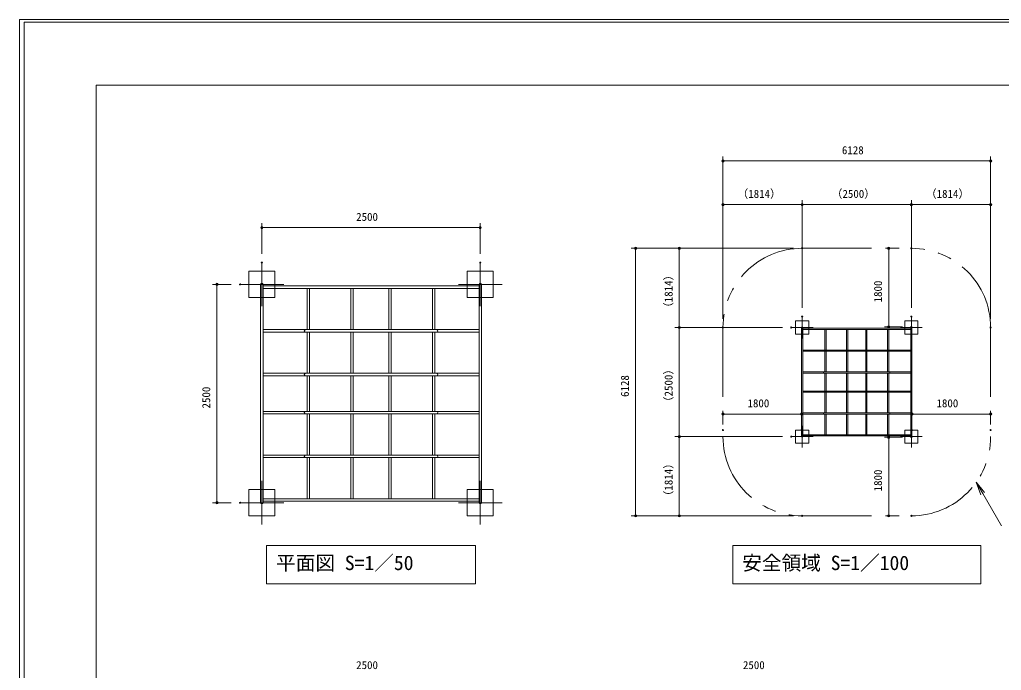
# Model space of a CAD drawing. Units: millimetres, scale not verified, with parts at other scales. Extents: x 0 to 420, y 0 to 297.
# Drawn here: x 0.2 to 225, y 148.2 to 297.2 of the extents above; entities that cross this region are included whole.
import ezdxf
from ezdxf.enums import TextEntityAlignment as Align

# ---------------------------------------------------------------- set-up
doc = ezdxf.new("R2010")
doc.units = ezdxf.units.MM
doc.header["$LTSCALE"] = 0.5
doc.header["$PDMODE"] = 32
doc.header["$PDSIZE"] = 0.25
for name, pattern in [('USER1', [50.8, 31.75, -6.35, 6.35, -6.35]), ('USER2', [19.05, 12.7, -6.35]), ('USER3', [63.5, 31.75, -6.35, 6.35, -6.35, 6.35, -6.35])]:
    doc.linetypes.add(name, pattern=pattern)
for name, color, linetype, lineweight in [('DEFPOINTS_3', 7, 'Continuous', 0), ('LY_2', 7, 'Continuous', 0), ('LY_5', 7, 'Continuous', 0), ('LY_6', 7, 'Continuous', 0)]:
    doc.layers.add(name, color=color, linetype=linetype, lineweight=lineweight)
doc.styles.add('ＭＳ ゴシック', font='')
doc.styles.get('ＭＳ ゴシック').set_extended_font_data('MS Gothic')

# ---------------------------------------------------------------- blocks, each defined once
blk = doc.blocks.new('-012-_DOTBLANK')
at = {"color": 7, "linetype": 'Continuous', "lineweight": 0}
blk.add_line((-0.5, 0), (-1, 0), dxfattribs=at)
blk.add_circle((0, 0), 0.5, dxfattribs=at)
blk = doc.blocks.new('-002-_U2')
at = {"color": 7, "linetype": 'Continuous', "lineweight": 0}
for p, q in [((-1, 0.1667), (0, 0)), ((0, 0), (-1, 0)), ((-1, -0.1667), (0, 0))]:
    blk.add_line(p, q, dxfattribs=at)

msp = doc.modelspace()

# ---------------------------------------------------------------- linework, layer by layer
at = {"layer": 'DEFPOINTS_3'}
for p, q in [((420.25, 297.2414), (0.25, 297.2414)), ((0.25, 297.2414), (0.25, 0.2414))]:
    msp.add_line(p, q, dxfattribs=at)
at = {"layer": 'LY_2'}
for p, q in [((17.75, 282.2414), (17.75, 15.2414)), ((402.75, 282.2414), (17.75, 282.2414))]:
    msp.add_line(p, q, dxfattribs=at)
at = {"layer": 'LY_5'}
for p, q in [((419.248, 296.6789), (1.252, 296.6789)), ((1.252, 296.6789), (1.252, -0.2414)), ((55.4331, 236.6079), (55.4331, 186.6079)), ((55.9771, 236.6079), (55.9771, 186.6079)), ((55.9771, 236.2479), (105.4331, 236.2479)), ((105.4331, 236.6079), (105.4331, 186.6079)), ((105.9771, 236.6079), (105.9771, 186.6079)), ((55.9771, 235.7039), (105.4331, 235.7039)), ((55.9771, 226.2479), (105.4331, 226.2479)), ((55.9771, 225.7039), (105.4331, 225.7039)), ((179.2898, 226.7439), (179.2898, 201.7439)), ((179.5618, 226.7439), (179.5618, 201.7439)), ((179.5618, 226.5639), (204.2898, 226.5639)), ((179.5618, 226.2919), (204.2898, 226.2919)), ((204.2898, 226.7439), (204.2898, 201.7439)), ((204.5618, 226.7439), (204.5618, 201.7439)), ((179.5618, 221.5639), (204.2898, 221.5639)), ((179.5618, 221.2919), (204.2898, 221.2919)), ((55.9771, 216.2479), (105.4331, 216.2479)), ((179.5618, 216.5639), (204.2898, 216.5639)), ((179.5618, 216.2919), (204.2898, 216.2919)), ((55.9771, 215.7039), (105.4331, 215.7039)), ((179.5618, 212.1959), (204.2898, 212.1959)), ((179.5618, 211.9239), (204.2898, 211.9239)), ((55.9771, 207.5119), (105.4331, 207.5119)), ((55.9771, 206.9679), (105.4331, 206.9679)), ((179.5618, 207.1959), (204.2898, 207.1959)), ((179.5618, 206.9239), (204.2898, 206.9239)), ((179.5618, 202.1959), (204.2898, 202.1959)), ((179.5618, 201.9239), (204.2898, 201.9239)), ((55.9771, 197.5119), (105.4331, 197.5119)), ((55.9771, 196.9679), (105.4331, 196.9679)), ((55.9771, 187.5119), (105.4331, 187.5119)), ((55.9771, 186.9679), (105.4331, 186.9679))]:
    msp.add_line(p, q, dxfattribs=at)
at = {"layer": 'LY_5', "linetype": 'USER3'}
for p, q in [((179.4258, 244.8799), (204.4258, 244.8799)), ((161.2898, 226.7439), (161.2898, 201.7439)), ((222.5618, 226.7439), (222.5618, 201.7439)), ((179.4258, 183.6079), (204.4258, 183.6079))]:
    msp.add_line(p, q, dxfattribs=at)
at = {"layer": 'LY_5', "linetype": 'USER1'}
for p, q in [((55.7051, 241.6079), (55.7051, 231.6079)), ((105.7051, 241.6079), (105.7051, 231.6079)), ((50.7051, 236.6079), (60.7051, 236.6079)), ((100.7051, 236.6079), (110.7051, 236.6079)), ((179.4258, 229.2439), (179.4258, 224.2439)), ((204.4258, 229.2439), (204.4258, 224.2439)), ((176.9258, 226.7439), (181.9258, 226.7439)), ((201.9258, 226.7439), (206.9258, 226.7439)), ((179.4258, 204.2439), (179.4258, 199.2439)), ((204.4258, 204.2439), (204.4258, 199.2439)), ((176.9258, 201.7439), (181.9258, 201.7439)), ((201.9258, 201.7439), (206.9258, 201.7439)), ((55.7051, 191.6079), (55.7051, 181.6079)), ((105.7051, 191.6079), (105.7051, 181.6079)), ((50.7051, 186.6079), (60.7051, 186.6079)), ((100.7051, 186.6079), (110.7051, 186.6079))]:
    msp.add_line(p, q, dxfattribs=at)
at = {"layer": 'LY_5', "linetype": 'USER2'}
for p, q in [((58.7051, 239.6079), (52.7051, 239.6079)), ((52.7051, 239.6079), (52.7051, 233.6079)), ((58.7051, 233.6079), (58.7051, 239.6079)), ((108.7051, 239.6079), (102.7051, 239.6079)), ((102.7051, 239.6079), (102.7051, 233.6079)), ((108.7051, 233.6079), (108.7051, 239.6079)), ((52.7051, 233.6079), (58.7051, 233.6079)), ((102.7051, 233.6079), (108.7051, 233.6079)), ((180.9258, 228.2439), (177.9258, 228.2439)), ((177.9258, 228.2439), (177.9258, 225.2439)), ((180.9258, 225.2439), (180.9258, 228.2439)), ((205.9258, 228.2439), (202.9258, 228.2439)), ((202.9258, 228.2439), (202.9258, 225.2439)), ((205.9258, 225.2439), (205.9258, 228.2439)), ((177.9258, 225.2439), (180.9258, 225.2439)), ((202.9258, 225.2439), (205.9258, 225.2439)), ((180.9258, 203.2439), (177.9258, 203.2439)), ((177.9258, 203.2439), (177.9258, 200.2439)), ((180.9258, 200.2439), (180.9258, 203.2439)), ((205.9258, 203.2439), (202.9258, 203.2439)), ((202.9258, 203.2439), (202.9258, 200.2439)), ((205.9258, 200.2439), (205.9258, 203.2439)), ((177.9258, 200.2439), (180.9258, 200.2439)), ((202.9258, 200.2439), (205.9258, 200.2439)), ((58.7051, 189.6079), (52.7051, 189.6079)), ((52.7051, 189.6079), (52.7051, 183.6079)), ((58.7051, 183.6079), (58.7051, 189.6079)), ((108.7051, 189.6079), (102.7051, 189.6079)), ((102.7051, 189.6079), (102.7051, 183.6079)), ((108.7051, 183.6079), (108.7051, 189.6079)), ((52.7051, 183.6079), (58.7051, 183.6079)), ((102.7051, 183.6079), (108.7051, 183.6079))]:
    msp.add_line(p, q, dxfattribs=at)
at = {"layer": 'LY_5', "color": 4, "lineweight": 18}
for p, q in [((66.0651, 226.2479), (66.0651, 235.7039)), ((66.6091, 226.2479), (66.6091, 235.7039)), ((76.0651, 226.2479), (76.0651, 235.7039)), ((76.6091, 226.2479), (76.6091, 235.7039)), ((84.8011, 226.2479), (84.8011, 235.7039)), ((85.3451, 226.2479), (85.3451, 235.7039)), ((94.8011, 226.2479), (94.8011, 235.7039)), ((95.3451, 226.2479), (95.3451, 235.7039)), ((66.0651, 216.2479), (66.0651, 225.7039)), ((66.0651, 216.2479), (66.0651, 225.7039)), ((66.6091, 216.2479), (66.6091, 225.7039)), ((66.6091, 216.2479), (66.6091, 225.7039)), ((76.0651, 216.2479), (76.0651, 225.7039)), ((76.0651, 216.2479), (76.0651, 225.7039)), ((76.6091, 216.2479), (76.6091, 225.7039)), ((76.6091, 216.2479), (76.6091, 225.7039)), ((84.8011, 216.2479), (84.8011, 225.7039)), ((84.8011, 216.2479), (84.8011, 225.7039)), ((85.3451, 216.2479), (85.3451, 225.7039)), ((85.3451, 216.2479), (85.3451, 225.7039)), ((94.8011, 216.2479), (94.8011, 225.7039)), ((94.8011, 216.2479), (94.8011, 225.7039)), ((95.3451, 216.2479), (95.3451, 225.7039)), ((95.3451, 216.2479), (95.3451, 225.7039)), ((184.6058, 221.5639), (184.6058, 226.2919)), ((184.8778, 221.5639), (184.8778, 226.2919)), ((189.6058, 221.5639), (189.6058, 226.2919)), ((189.8778, 221.5639), (189.8778, 226.2919)), ((193.9738, 221.5639), (193.9738, 226.2919)), ((194.2458, 221.5639), (194.2458, 226.2919)), ((198.9738, 221.5639), (198.9738, 226.2919)), ((199.2458, 221.5639), (199.2458, 226.2919)), ((184.6058, 216.5639), (184.6058, 221.2919)), ((184.6058, 216.5639), (184.6058, 221.2919)), ((184.8778, 216.5639), (184.8778, 221.2919)), ((184.8778, 216.5639), (184.8778, 221.2919)), ((189.6058, 216.5639), (189.6058, 221.2919)), ((189.6058, 216.5639), (189.6058, 221.2919)), ((189.8778, 216.5639), (189.8778, 221.2919)), ((189.8778, 216.5639), (189.8778, 221.2919)), ((193.9738, 216.5639), (193.9738, 221.2919)), ((193.9738, 216.5639), (193.9738, 221.2919)), ((194.2458, 216.5639), (194.2458, 221.2919)), ((194.2458, 216.5639), (194.2458, 221.2919)), ((198.9738, 216.5639), (198.9738, 221.2919)), ((198.9738, 216.5639), (198.9738, 221.2919)), ((199.2458, 216.5639), (199.2458, 221.2919)), ((199.2458, 216.5639), (199.2458, 221.2919)), ((184.6058, 212.1959), (184.6058, 216.2919)), ((184.6058, 212.1959), (184.6058, 216.2919)), ((184.8778, 212.1959), (184.8778, 216.2919)), ((184.8778, 212.1959), (184.8778, 216.2919)), ((189.6058, 212.1959), (189.6058, 216.2919)), ((189.6058, 212.1959), (189.6058, 216.2919)), ((189.8778, 212.1959), (189.8778, 216.2919)), ((189.8778, 212.1959), (189.8778, 216.2919)), ((193.9738, 212.1959), (193.9738, 216.2919)), ((193.9738, 212.1959), (193.9738, 216.2919)), ((194.2458, 212.1959), (194.2458, 216.2919)), ((194.2458, 212.1959), (194.2458, 216.2919)), ((198.9738, 212.1959), (198.9738, 216.2919)), ((198.9738, 212.1959), (198.9738, 216.2919)), ((199.2458, 212.1959), (199.2458, 216.2919)), ((199.2458, 212.1959), (199.2458, 216.2919)), ((66.0651, 207.5119), (66.0651, 215.7039)), ((66.0651, 207.5119), (66.0651, 215.7039)), ((66.6091, 207.5119), (66.6091, 215.7039)), ((66.6091, 207.5119), (66.6091, 215.7039)), ((76.0651, 207.5119), (76.0651, 215.7039)), ((76.0651, 207.5119), (76.0651, 215.7039)), ((76.6091, 207.5119), (76.6091, 215.7039)), ((76.6091, 207.5119), (76.6091, 215.7039)), ((84.8011, 207.5119), (84.8011, 215.7039)), ((84.8011, 207.5119), (84.8011, 215.7039)), ((85.3451, 207.5119), (85.3451, 215.7039)), ((85.3451, 207.5119), (85.3451, 215.7039)), ((94.8011, 207.5119), (94.8011, 215.7039)), ((94.8011, 207.5119), (94.8011, 215.7039)), ((95.3451, 207.5119), (95.3451, 215.7039)), ((95.3451, 207.5119), (95.3451, 215.7039)), ((184.6058, 207.1959), (184.6058, 211.9239)), ((184.6058, 207.1959), (184.6058, 211.9239)), ((184.8778, 207.1959), (184.8778, 211.9239)), ((184.8778, 207.1959), (184.8778, 211.9239)), ((189.6058, 207.1959), (189.6058, 211.9239)), ((189.6058, 207.1959), (189.6058, 211.9239)), ((189.8778, 207.1959), (189.8778, 211.9239)), ((189.8778, 207.1959), (189.8778, 211.9239)), ((193.9738, 207.1959), (193.9738, 211.9239)), ((193.9738, 207.1959), (193.9738, 211.9239)), ((194.2458, 207.1959), (194.2458, 211.9239)), ((194.2458, 207.1959), (194.2458, 211.9239)), ((198.9738, 207.1959), (198.9738, 211.9239)), ((198.9738, 207.1959), (198.9738, 211.9239)), ((199.2458, 207.1959), (199.2458, 211.9239)), ((199.2458, 207.1959), (199.2458, 211.9239)), ((66.0651, 197.5119), (66.0651, 206.9679)), ((66.0651, 197.5119), (66.0651, 206.9679)), ((66.6091, 197.5119), (66.6091, 206.9679)), ((66.6091, 197.5119), (66.6091, 206.9679)), ((76.0651, 197.5119), (76.0651, 206.9679)), ((76.0651, 197.5119), (76.0651, 206.9679)), ((76.6091, 197.5119), (76.6091, 206.9679)), ((76.6091, 197.5119), (76.6091, 206.9679)), ((84.8011, 197.5119), (84.8011, 206.9679)), ((84.8011, 197.5119), (84.8011, 206.9679)), ((85.3451, 197.5119), (85.3451, 206.9679)), ((85.3451, 197.5119), (85.3451, 206.9679)), ((94.8011, 197.5119), (94.8011, 206.9679)), ((94.8011, 197.5119), (94.8011, 206.9679)), ((95.3451, 197.5119), (95.3451, 206.9679)), ((95.3451, 197.5119), (95.3451, 206.9679)), ((184.6058, 202.1959), (184.6058, 206.9239)), ((184.8778, 202.1959), (184.8778, 206.9239)), ((189.6058, 202.1959), (189.6058, 206.9239)), ((189.8778, 202.1959), (189.8778, 206.9239)), ((193.9738, 202.1959), (193.9738, 206.9239)), ((194.2458, 202.1959), (194.2458, 206.9239)), ((198.9738, 202.1959), (198.9738, 206.9239)), ((199.2458, 202.1959), (199.2458, 206.9239)), ((66.0651, 187.5119), (66.0651, 196.9679)), ((66.6091, 187.5119), (66.6091, 196.9679)), ((76.0651, 187.5119), (76.0651, 196.9679)), ((76.6091, 187.5119), (76.6091, 196.9679)), ((84.8011, 187.5119), (84.8011, 196.9679)), ((85.3451, 187.5119), (85.3451, 196.9679)), ((94.8011, 187.5119), (94.8011, 196.9679)), ((95.3451, 187.5119), (95.3451, 196.9679))]:
    msp.add_line(p, q, dxfattribs=at)
at = {"layer": 'LY_5', "lineweight": 18}
for p, q in [((104.6051, 176.8508), (56.8051, 176.8508)), ((56.8051, 176.8508), (56.8051, 168.0508)), ((104.6051, 168.0508), (104.6051, 176.8508)), ((220.3258, 176.8508), (163.5258, 176.8508)), ((163.5258, 176.8508), (163.5258, 168.0508)), ((220.3258, 168.0508), (220.3258, 176.8508)), ((56.8051, 168.0508), (104.6051, 168.0508)), ((163.5258, 168.0508), (220.3258, 168.0508))]:
    msp.add_line(p, q, dxfattribs=at)
at = {"layer": 'LY_5', "linetype": 'USER3'}
for centre, start, end in [((179.4258, 226.7439), 90, 180), ((204.4258, 226.7439), 0, 90), ((179.4258, 201.7439), 180, 270), ((204.4258, 201.7439), 270, 0)]:
    msp.add_arc(centre, 18.136, start, end, dxfattribs=at)
at = {"layer": 'LY_5'}
for centre, radius, start, end in [((55.7051, 236.6079), 0.272, 0, 180), ((105.7051, 236.6079), 0.272, 0, 180), ((65.7051, 225.9759), 0.272, 90, 270), ((95.7051, 225.9759), 0.272, 270, 90), ((179.4258, 226.7439), 0.136, 0, 180), ((204.4258, 226.7439), 0.136, 0, 180), ((184.4258, 221.4279), 0.136, 90, 270), ((199.4258, 221.4279), 0.136, 270, 90), ((65.7051, 215.9759), 0.272, 90, 270), ((95.7051, 215.9759), 0.272, 270, 90), ((184.4258, 216.4279), 0.136, 90, 270), ((199.4258, 216.4279), 0.136, 270, 90), ((184.4258, 212.0599), 0.136, 90, 270), ((199.4258, 212.0599), 0.136, 270, 90), ((65.7051, 207.2399), 0.272, 90, 270), ((95.7051, 207.2399), 0.272, 270, 90), ((184.4258, 207.0599), 0.136, 90, 270), ((199.4258, 207.0599), 0.136, 270, 90), ((179.4258, 201.7439), 0.136, 180, 0), ((204.4258, 201.7439), 0.136, 180, 0), ((65.7051, 197.2399), 0.272, 90, 270), ((95.7051, 197.2399), 0.272, 270, 90), ((55.7051, 186.6079), 0.272, 180, 0), ((105.7051, 186.6079), 0.272, 180, 0)]:
    msp.add_arc(centre, radius, start, end, dxfattribs=at)
at = {"layer": 'LY_6'}
for p, q in [((161.2898, 228.7439), (161.2898, 265.8799)), ((222.5618, 228.7439), (222.5618, 265.8799)), ((161.2898, 264.8799), (222.5618, 264.8799)), ((161.2898, 228.7439), (161.2898, 255.8799)), ((161.2898, 254.8799), (179.4258, 254.8799)), ((179.4258, 231.2439), (179.4258, 255.8799)), ((179.4258, 231.2439), (179.4258, 255.8799)), ((179.4258, 254.8799), (204.4258, 254.8799)), ((204.4258, 231.2439), (204.4258, 255.8799)), ((204.4258, 231.2439), (204.4258, 255.8799)), ((204.4258, 254.8799), (222.5618, 254.8799)), ((222.5618, 228.7439), (222.5618, 255.8799)), ((55.7051, 243.6079), (55.7051, 250.6079)), ((55.7051, 249.6079), (105.7051, 249.6079)), ((105.7051, 243.6079), (105.7051, 250.6079)), ((177.4258, 244.8799), (140.2898, 244.8799)), ((141.2898, 183.6079), (141.2898, 244.8799)), ((177.4257, 244.8799), (150.2898, 244.8799)), ((151.2898, 226.7439), (151.2898, 244.8799)), ((199.2458, 226.8799), (199.2458, 244.8799)), ((48.7051, 236.6079), (44.4331, 236.6079)), ((45.4331, 186.6079), (45.4331, 236.6079)), ((174.9257, 226.7439), (150.2898, 226.7439)), ((174.9258, 226.7439), (150.2948, 226.7439)), ((151.2948, 201.7439), (151.2948, 226.7439)), ((202.4258, 226.8799), (198.2458, 226.8799)), ((161.2898, 206.9239), (179.2898, 206.9239)), ((179.2898, 205.2439), (179.2898, 207.9239)), ((204.5618, 205.2439), (204.5618, 207.9239)), ((204.5618, 206.9239), (222.5618, 206.9239)), ((174.9257, 201.7439), (150.2898, 201.7439)), ((174.9258, 201.7439), (150.2948, 201.7439)), ((151.2898, 183.6079), (151.2898, 201.7439)), ((202.4258, 201.6079), (198.2458, 201.6079)), ((199.2458, 183.6079), (199.2458, 201.6079)), ((48.7051, 186.6079), (44.4331, 186.6079)), ((220.757, 188.708), (225.0305, 181.306)), ((177.4258, 183.6079), (140.2898, 183.6079)), ((177.4257, 183.6079), (150.2898, 183.6079))]:
    msp.add_line(p, q, dxfattribs=at)
for p in [(222.5618, 264.8799), (179.4258, 254.8799), (204.4258, 254.8799), (222.5618, 254.8799), (105.7051, 249.6079), (141.2898, 244.8799), (151.2898, 244.8799), (179.4257, 244.8799), (179.4258, 244.8799), (199.2458, 244.8799), (204.4258, 244.8799), (55.7051, 241.6079), (105.7051, 241.6079), (45.4331, 236.6079), (50.7051, 236.6079), (179.4258, 229.2439), (179.4258, 229.2439), (204.4258, 229.2439), (204.4258, 229.2439), (151.2948, 226.7439), (161.2898, 226.7439), (161.2898, 226.7439), (176.9257, 226.7439), (176.9258, 226.7439), (204.4258, 226.8799), (222.5618, 226.7439), (222.5618, 226.7439), (179.2898, 206.9239), (222.5618, 206.9239), (161.2898, 203.2439), (179.2898, 203.2439), (204.5618, 203.2439), (222.5618, 203.2439), (151.2898, 201.7439), (176.9257, 201.7439), (176.9258, 201.7439), (199.2458, 201.6079), (204.4258, 201.6079), (50.7051, 186.6079), (179.4257, 183.6079), (179.4258, 183.6079), (204.4258, 183.6079)]:
    msp.add_point(p, dxfattribs=at)

# ---------------------------------------------------------------- block references
for name, p, xscale, yscale, rotation in [('-012-_DOTBLANK', (161.2898, 264.8799), 0.5, 0.5, 180), ('-012-_DOTBLANK', (161.2898, 254.8799), 0.5, 0.5, 180), ('-012-_DOTBLANK', (179.4258, 254.8799), 0.5, 0.5, 180), ('-012-_DOTBLANK', (204.4258, 254.8799), 0.5, 0.5, 180), ('-012-_DOTBLANK', (55.7051, 249.6079), 0.5, 0.5, 180), ('-012-_DOTBLANK', (141.2898, 244.8799), 0.5, 0.5, 90), ('-012-_DOTBLANK', (151.2898, 244.8799), 0.5, 0.5, 90), ('-012-_DOTBLANK', (199.2458, 244.8799), 0.5, 0.5, 90), ('-012-_DOTBLANK', (45.4331, 236.6079), 0.5, 0.5, 90), ('-012-_DOTBLANK', (151.2898, 226.7439), 0.5, 0.5, 270), ('-012-_DOTBLANK', (199.2458, 226.8799), 0.5, 0.5, 270), ('-012-_DOTBLANK', (151.2948, 226.7439), 0.5, 0.5, 90), ('-012-_DOTBLANK', (161.2898, 206.9239), 0.5, 0.5, 180), ('-012-_DOTBLANK', (204.5618, 206.9239), 0.5, 0.5, 180), ('-012-_DOTBLANK', (151.2898, 201.7439), 0.5, 0.5, 90), ('-012-_DOTBLANK', (151.2948, 201.7439), 0.5, 0.5, 270), ('-012-_DOTBLANK', (199.2458, 201.6079), 0.5, 0.5, 90), ('-002-_U2', (219.257, 191.306), 3, 3, 120), ('-012-_DOTBLANK', (45.4331, 186.6079), 0.5, 0.5, 270), ('-012-_DOTBLANK', (141.2898, 183.6079), 0.5, 0.5, 270), ('-012-_DOTBLANK', (151.2898, 183.6079), 0.5, 0.5, 270), ('-012-_DOTBLANK', (199.2458, 183.6079), 0.5, 0.5, 270)]:
    msp.add_blockref(name, p, dxfattribs=dict(at, xscale=xscale, yscale=yscale, rotation=rotation))
at = {"layer": 'LY_6', "xscale": 0.5, "yscale": 0.5}
for p in [(222.5618, 264.8799), (179.4258, 254.8799), (204.4258, 254.8799), (222.5618, 254.8799), (105.7051, 249.6079), (179.2898, 206.9239), (222.5618, 206.9239)]:
    msp.add_blockref('-012-_DOTBLANK', p, dxfattribs=at)

# ---------------------------------------------------------------- texts
at = {"layer": 'LY_5', "style": 'ＭＳ ゴシック'}
for s, p in [('平面図 S=1／50', (58.9627, 170.2008)), ('安全領域 S=1／100', (165.7016, 170.2008))]:
    msp.add_text(s, height=3.299, dxfattribs=at).set_placement(p, align=Align.BOTTOM_LEFT)
at = {"layer": 'LY_6', "style": 'ＭＳ ゴシック'}
for s, p in [('6128', (188.5237, 265.8799)), ('（1814）', (164.573, 255.8799)), ('（2500）', (186.1427, 255.8799)), ('（1814）', (207.709, 255.8799)), ('2500', (77.303, 250.6079)), ('1800', (166.9035, 207.9239)), ('1800', (210.1755, 207.9239)), ('2500', (77.303, 147.9679)), ('2500', (165.8602, 147.9679))]:
    msp.add_text(s, height=1.833, dxfattribs=at).set_placement(p, align=Align.BOTTOM_LEFT)
for s, p in [('（1814）', (150.2898, 230.0271)), ('1800', (198.2458, 232.4936)), ('（2500）', (150.2948, 208.4608)), ('6128', (140.2898, 210.8418)), ('2500', (44.4331, 208.2058)), ('（1814）', (150.2898, 186.8911)), ('1800', (198.2458, 189.2216))]:
    msp.add_text(s, height=1.833, rotation=90, dxfattribs=at).set_placement(p, align=Align.BOTTOM_LEFT)

doc.saveas('drawing.dxf')
